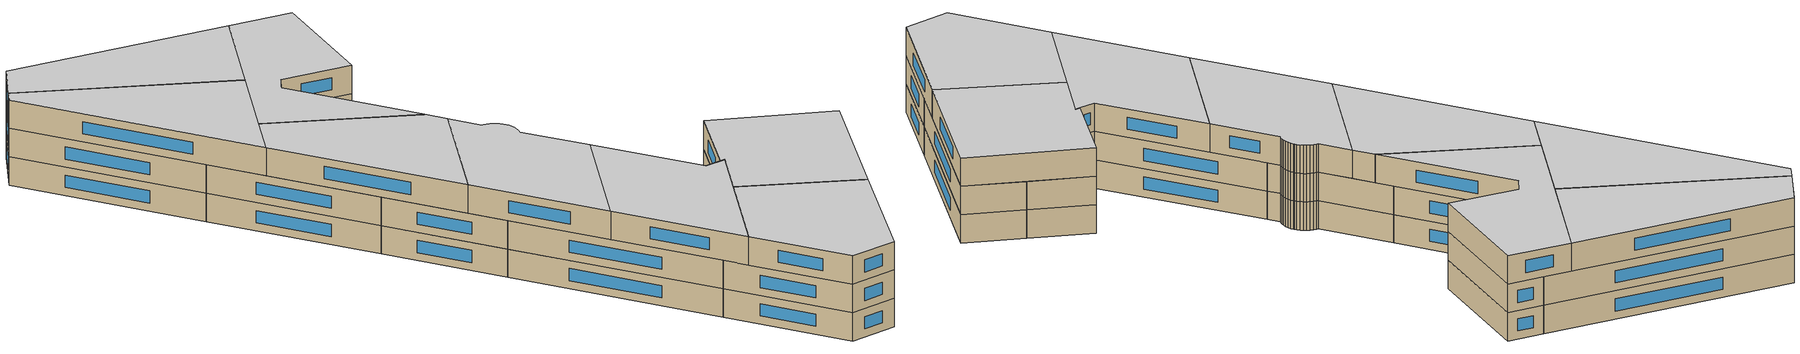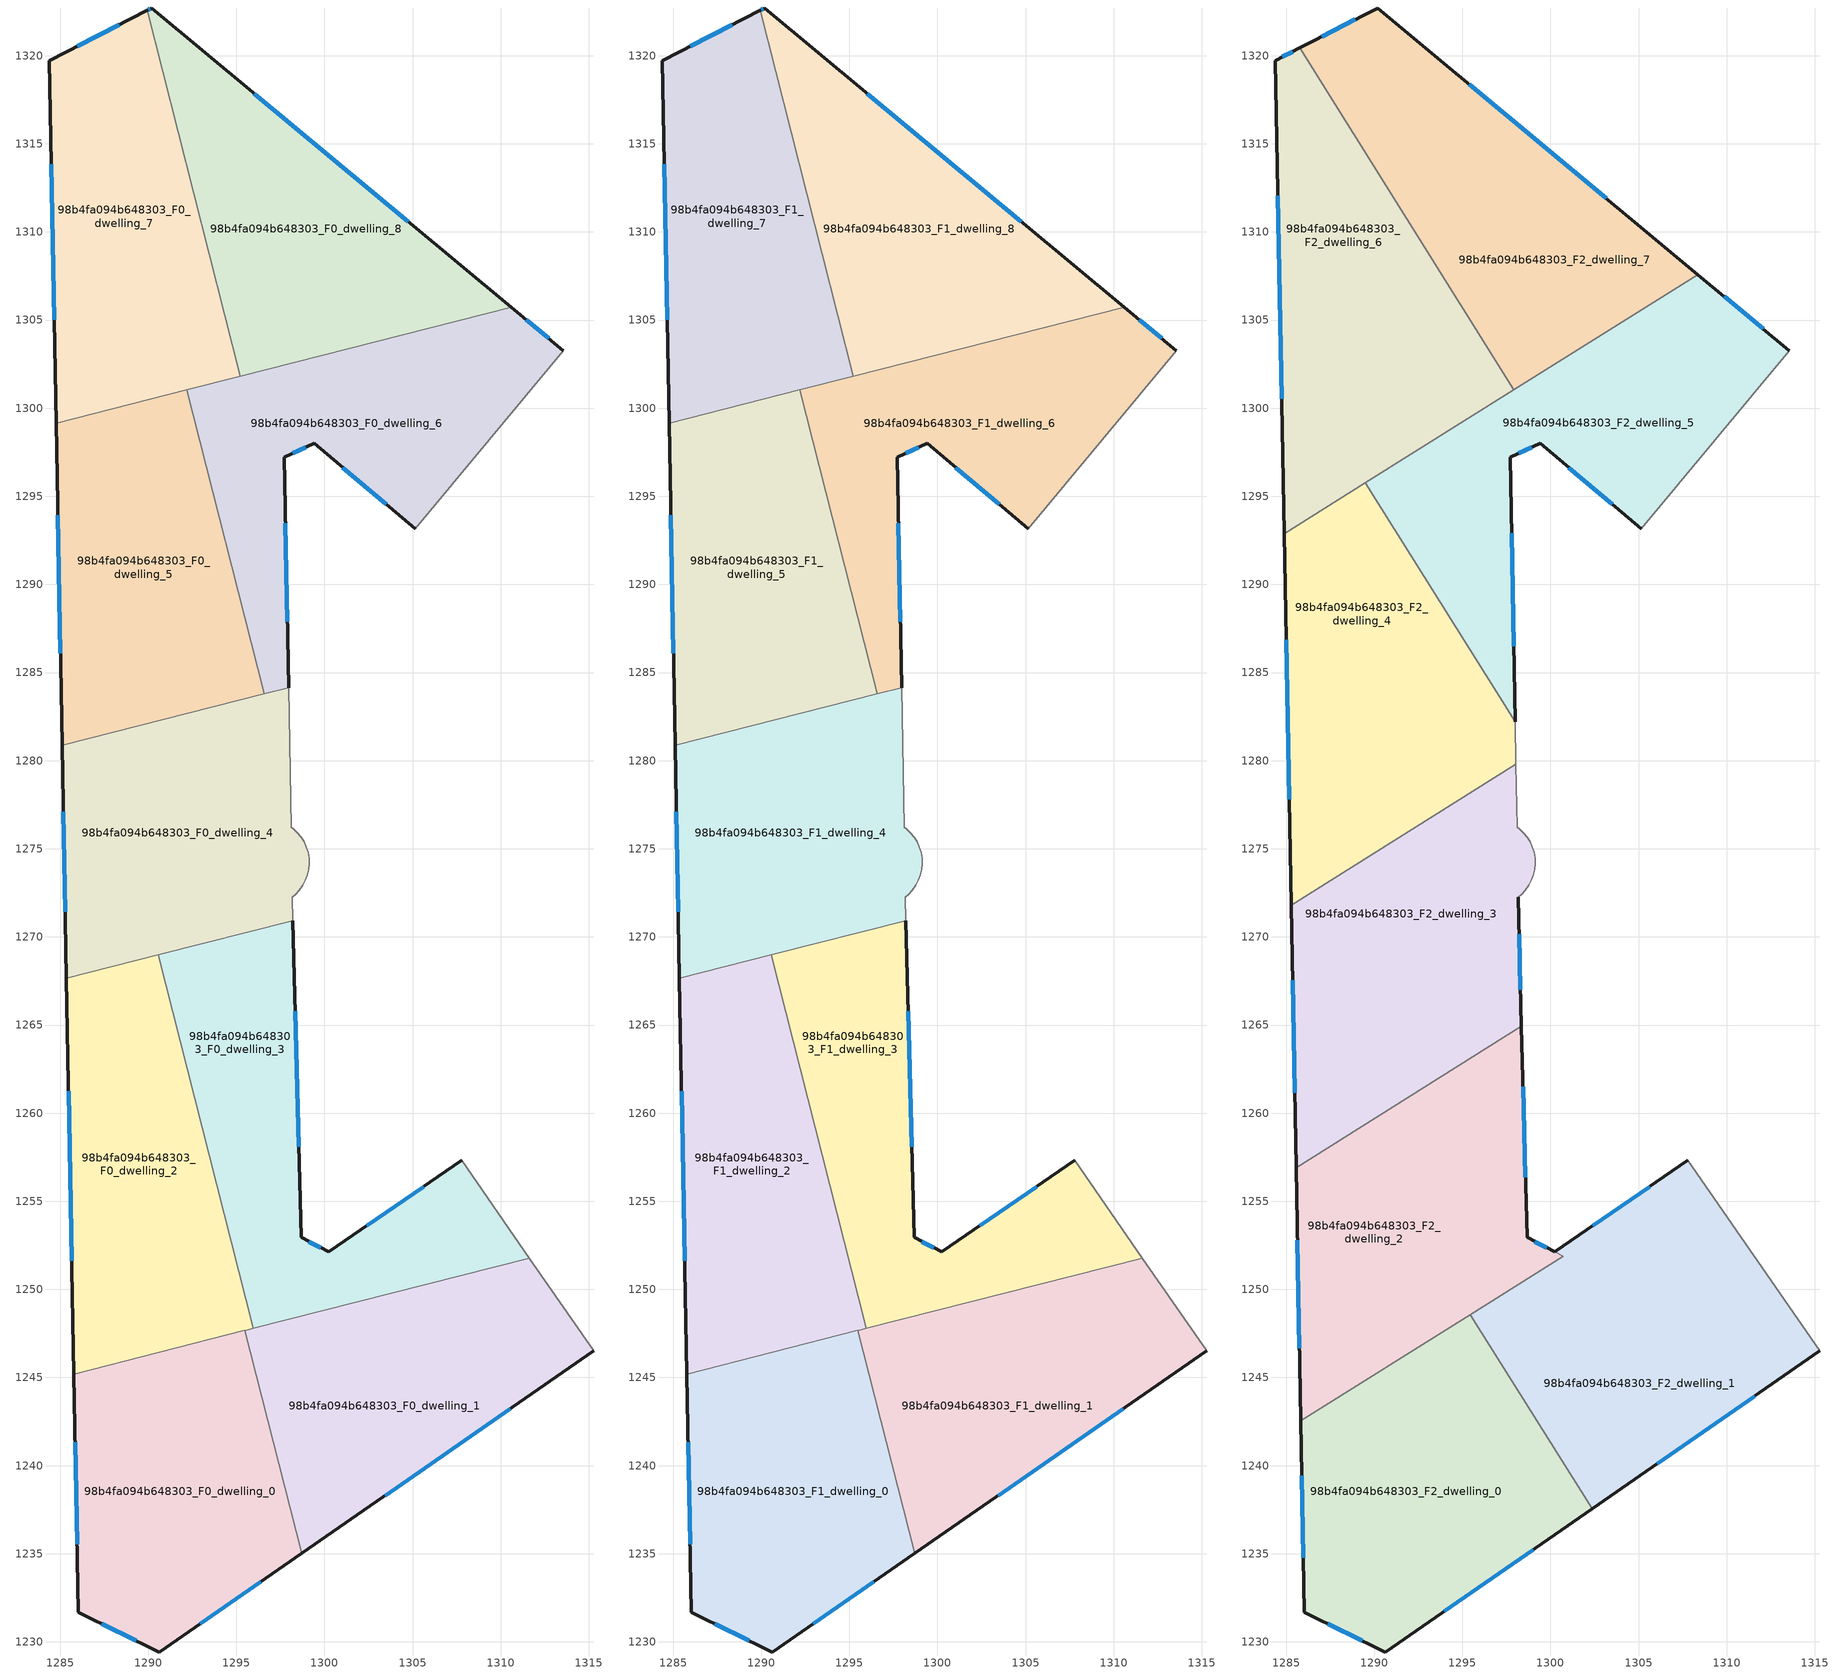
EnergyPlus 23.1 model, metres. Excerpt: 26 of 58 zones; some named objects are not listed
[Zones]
98b4fa094b648303_F0_dwelling_0
 floor ground (EU_floor_Construction): 1295.48,1247.67 1298.7,1235.02 1290.63,1229.42 1286.04,1231.67 1285.78,1245.2 z0
 wall outside (EU_wall_Construction): 1285.78,1245.2 1286.04,1231.67 1290.63,1229.42 1298.7,1235.02 z0:3
 wall to 98b4fa094b648303_F0_dwelling_1 (EU_wall_Construction): 1298.7,1235.02 1295.48,1247.67 z0:3
 wall to 98b4fa094b648303_F0_dwelling_2 (EU_wall_Construction): 1295.48,1247.67 1285.78,1245.2 z0:3
 window (EU_Window_Construction): 1285.86,1241.33 1285.97,1235.53 / 1292.94,1231.02 1296.4,1233.42 / 1287.35,1231.03 1289.32,1230.06 z0.86:2.14
98b4fa094b648303_F0_dwelling_1
 floor ground (EU_floor_Construction): 1311.63,1251.78 1315.28,1246.51 1298.7,1235.02 1295.48,1247.67 z0
 wall outside (EU_wall_Construction): 1298.7,1235.02 1315.28,1246.51 z0:3
 wall adiabatic (EU_wall_Construction): 1315.28,1246.51 1311.63,1251.78 z0:3
 wall to 98b4fa094b648303_F0_dwelling_3 (EU_wall_Construction): 1311.63,1251.78 1295.95,1247.79 z0:3
 wall to 98b4fa094b648303_F0_dwelling_2 (EU_wall_Construction): 1295.95,1247.78 1295.49,1247.67 z0:3
 window (EU_Window_Construction): 1303.44,1238.3 1310.54,1243.23 z0.86:2.14
98b4fa094b648303_F0_dwelling_2
 floor ground (EU_floor_Construction): 1290.56,1268.98 1295.95,1247.79 1285.78,1245.2 1285.36,1267.66 z0
 wall outside (EU_wall_Construction): 1285.36,1267.66 1285.78,1245.2 z0:3
 wall to 98b4fa094b648303_F0_dwelling_3 (EU_wall_Construction): 1295.95,1247.79 1290.56,1268.98 z0:3
 wall to 98b4fa094b648303_F0_dwelling_4 (EU_wall_Construction): 1290.56,1268.98 1285.36,1267.66 z0:3
 window (EU_Window_Construction): 1285.48,1261.24 1285.66,1251.61 z0.86:2.14
98b4fa094b648303_F0_dwelling_3
 floor ground (EU_floor_Construction): 1298.19,1270.92 1298.67,1252.95 1300.24,1252.13 1307.79,1257.32 1311.63,1251.78 1295.95,1247.79 1290.56,1268.98 z0
 wall outside (EU_wall_Construction): 1307.79,1257.32 1300.24,1252.13 1298.67,1252.95 1298.19,1270.92 z0:3
 wall adiabatic (EU_wall_Construction): 1311.63,1251.78 1307.79,1257.32 z0:3
 wall to 98b4fa094b648303_F0_dwelling_4 (EU_wall_Construction): 1298.19,1270.92 1290.56,1268.98 z0:3
 window (EU_Window_Construction): 1298.53,1258.08 1298.33,1265.79 / 1299.79,1252.37 1299.12,1252.71 / 1305.63,1255.84 1302.4,1253.61 z0.86:2.14
98b4fa094b648303_F0_dwelling_4
 floor ground (EU_floor_Construction): 1297.96,1284.14 1298.11,1276.23 1298.22,1276.14 1298.46,1275.92 1298.67,1275.67 1298.84,1275.39 1298.97,1275.1 1299.07,1274.79 1299.12,1274.47 1299.13,1274.25 1299.13,1274.15 1299.1,1273.83 1299.03,1273.51 1298.92,1273.21 1298.77,1272.92 1298.58,1272.66 1298.36,1272.42 1298.16,1272.25 1298.19,1270.92 1285.36,1267.66 1285.11,1280.88 z0
 wall outside (EU_wall_Construction): 1285.11,1280.88 1285.36,1267.66 z0:3
 wall adiabatic (EU_wall_Construction): 1298.19,1270.92 1298.16,1272.25 1298.36,1272.42 1298.58,1272.66 1298.77,1272.92 1298.92,1273.21 1299.03,1273.51 1299.1,1273.83 1299.13,1274.15 1299.13,1274.25 1299.12,1274.47 1299.07,1274.79 1298.97,1275.1 1298.84,1275.39 1298.67,1275.67 1298.46,1275.92 1298.22,1276.14 1298.11,1276.23 1297.96,1284.14 z0:3
 wall to 98b4fa094b648303_F0_dwelling_5 (EU_wall_Construction): 1296.57,1283.79 1285.11,1280.88 z0:3
 wall to 98b4fa094b648303_F0_dwelling_6 (EU_wall_Construction): 1297.96,1284.14 1296.57,1283.79 z0:3
 window (EU_Window_Construction): 1285.18,1277.1 1285.29,1271.43 z0.86:2.14
98b4fa094b648303_F0_dwelling_5
 floor ground (EU_floor_Construction): 1292.18,1301.04 1296.57,1283.79 1285.11,1280.88 1284.77,1299.15 z0
 wall outside (EU_wall_Construction): 1284.77,1299.15 1285.11,1280.88 z0:3
 wall to 98b4fa094b648303_F0_dwelling_6 (EU_wall_Construction): 1296.57,1283.79 1292.18,1301.04 z0:3
 wall to 98b4fa094b648303_F0_dwelling_7 (EU_wall_Construction): 1292.18,1301.04 1284.77,1299.15 z0:3
 window (EU_Window_Construction): 1284.87,1293.93 1285.01,1286.1 z0.86:2.14
98b4fa094b648303_F0_dwelling_6
 floor ground (EU_floor_Construction): 1313.56,1303.26 1305.15,1293.15 1299.41,1298.01 1297.72,1297.21 1297.96,1284.14 1296.57,1283.79 1292.18,1301.04 1310.6,1305.73 z0
 wall outside (EU_wall_Construction): 1313.56,1303.26 1310.6,1305.73 / 1297.96,1284.14 1297.72,1297.21 1299.41,1298.01 1305.15,1293.15 z0:3
 wall adiabatic (EU_wall_Construction): 1305.15,1293.15 1313.56,1303.26 z0:3
 wall to 98b4fa094b648303_F0_dwelling_8 (EU_wall_Construction): 1310.6,1305.73 1295.23,1301.82 z0:3
 wall to 98b4fa094b648303_F0_dwelling_7 (EU_wall_Construction): 1295.23,1301.82 1292.18,1301.04 z0:3
 window (EU_Window_Construction): 1312.71,1303.96 1311.44,1305.02 / 1301.05,1296.63 1303.51,1294.54 / 1298.2,1297.44 1298.92,1297.78 / 1297.89,1287.88 1297.79,1293.47 z0.86:2.14
98b4fa094b648303_F0_dwelling_7
 floor ground (EU_floor_Construction): 1289.94,1322.58 1295.23,1301.82 1284.77,1299.15 1284.38,1319.73 z0
 wall outside (EU_wall_Construction): 1289.94,1322.58 1284.38,1319.73 1284.77,1299.15 z0:3
 wall to 98b4fa094b648303_F0_dwelling_8 (EU_wall_Construction): 1295.23,1301.82 1289.94,1322.58 z0:3
 window (EU_Window_Construction): 1288.35,1321.76 1285.97,1320.54 / 1284.49,1313.85 1284.66,1305.03 z0.86:2.14
98b4fa094b648303_F0_dwelling_8
 floor ground (EU_floor_Construction): 1310.6,1305.73 1295.23,1301.82 1289.94,1322.58 1290.19,1322.71 z0
 wall outside (EU_wall_Construction): 1310.6,1305.73 1290.19,1322.71 1289.94,1322.58 z0:3
 window (EU_Window_Construction): 1290.12,1322.67 1290.01,1322.61 / 1304.77,1310.58 1296.02,1317.86 z0.86:2.14
98b4fa094b648303_F1_dwelling_0
 floor to 98b4fa094b648303_F0_dwelling_0 (EU_floor_Construction): 1295.48,1247.67 1298.7,1235.02 1290.63,1229.42 1286.04,1231.67 1285.78,1245.2 z3
 wall outside (EU_wall_Construction): 1285.78,1245.2 1286.04,1231.67 1290.63,1229.42 1298.7,1235.02 z3:6
 wall to 98b4fa094b648303_F1_dwelling_1 (EU_wall_Construction): 1298.7,1235.02 1295.48,1247.67 z3:6
 wall to 98b4fa094b648303_F1_dwelling_2 (EU_wall_Construction): 1295.48,1247.67 1285.78,1245.2 z3:6
 window (EU_Window_Construction): 1285.86,1241.33 1285.97,1235.53 / 1292.94,1231.02 1296.4,1233.42 / 1287.35,1231.03 1289.32,1230.06 z3.86:5.14
98b4fa094b648303_F1_dwelling_1
 floor to 98b4fa094b648303_F0_dwelling_1 (EU_floor_Construction): 1311.63,1251.78 1315.28,1246.51 1298.7,1235.02 1295.48,1247.67 z3
 wall outside (EU_wall_Construction): 1298.7,1235.02 1315.28,1246.51 z3:6
 wall adiabatic (EU_wall_Construction): 1315.28,1246.51 1311.63,1251.78 z3:6
 wall to 98b4fa094b648303_F1_dwelling_3 (EU_wall_Construction): 1311.63,1251.78 1295.95,1247.79 z3:6
 wall to 98b4fa094b648303_F1_dwelling_2 (EU_wall_Construction): 1295.95,1247.78 1295.49,1247.67 z3:6
 window (EU_Window_Construction): 1303.44,1238.3 1310.54,1243.23 z3.86:5.14
98b4fa094b648303_F1_dwelling_2
 floor to 98b4fa094b648303_F0_dwelling_2 (EU_floor_Construction): 1290.56,1268.98 1295.95,1247.79 1285.78,1245.2 1285.36,1267.66 z3
 wall outside (EU_wall_Construction): 1285.36,1267.66 1285.78,1245.2 z3:6
 wall to 98b4fa094b648303_F1_dwelling_3 (EU_wall_Construction): 1295.95,1247.79 1290.56,1268.98 z3:6
 wall to 98b4fa094b648303_F1_dwelling_4 (EU_wall_Construction): 1290.56,1268.98 1285.36,1267.66 z3:6
 window (EU_Window_Construction): 1285.48,1261.24 1285.66,1251.61 z3.86:5.14
98b4fa094b648303_F1_dwelling_3
 floor to 98b4fa094b648303_F0_dwelling_3 (EU_floor_Construction): 1298.19,1270.92 1298.67,1252.95 1300.24,1252.13 1307.79,1257.32 1311.63,1251.78 1295.95,1247.79 1290.56,1268.98 z3
 wall outside (EU_wall_Construction): 1307.79,1257.32 1300.24,1252.13 1298.67,1252.95 1298.19,1270.92 z3:6
 wall adiabatic (EU_wall_Construction): 1311.63,1251.78 1307.79,1257.32 z3:6
 wall to 98b4fa094b648303_F1_dwelling_4 (EU_wall_Construction): 1298.19,1270.92 1290.56,1268.98 z3:6
 window (EU_Window_Construction): 1298.53,1258.08 1298.33,1265.79 / 1299.79,1252.37 1299.12,1252.71 / 1305.63,1255.84 1302.4,1253.61 z3.86:5.14
98b4fa094b648303_F1_dwelling_4
 floor to 98b4fa094b648303_F0_dwelling_4 (EU_floor_Construction): 1297.96,1284.14 1298.11,1276.23 1298.22,1276.14 1298.46,1275.92 1298.67,1275.67 1298.84,1275.39 1298.97,1275.1 1299.07,1274.79 1299.12,1274.47 1299.13,1274.25 1299.13,1274.15 1299.1,1273.83 1299.03,1273.51 1298.92,1273.21 1298.77,1272.92 1298.58,1272.66 1298.36,1272.42 1298.16,1272.25 1298.19,1270.92 1285.36,1267.66 1285.11,1280.88 z3
 wall outside (EU_wall_Construction): 1285.11,1280.88 1285.36,1267.66 z3:6
 wall adiabatic (EU_wall_Construction): 1298.19,1270.92 1298.16,1272.25 1298.36,1272.42 1298.58,1272.66 1298.77,1272.92 1298.92,1273.21 1299.03,1273.51 1299.1,1273.83 1299.13,1274.15 1299.13,1274.25 1299.12,1274.47 1299.07,1274.79 1298.97,1275.1 1298.84,1275.39 1298.67,1275.67 1298.46,1275.92 1298.22,1276.14 1298.11,1276.23 1297.96,1284.14 z3:6
 wall to 98b4fa094b648303_F1_dwelling_5 (EU_wall_Construction): 1296.57,1283.79 1285.11,1280.88 z3:6
 wall to 98b4fa094b648303_F1_dwelling_6 (EU_wall_Construction): 1297.96,1284.14 1296.57,1283.79 z3:6
 window (EU_Window_Construction): 1285.18,1277.1 1285.29,1271.43 z3.86:5.14
98b4fa094b648303_F1_dwelling_5
 floor to 98b4fa094b648303_F0_dwelling_5 (EU_floor_Construction): 1292.18,1301.04 1296.57,1283.79 1285.11,1280.88 1284.77,1299.15 z3
 wall outside (EU_wall_Construction): 1284.77,1299.15 1285.11,1280.88 z3:6
 wall to 98b4fa094b648303_F1_dwelling_6 (EU_wall_Construction): 1296.57,1283.79 1292.18,1301.04 z3:6
 wall to 98b4fa094b648303_F1_dwelling_7 (EU_wall_Construction): 1292.18,1301.04 1284.77,1299.15 z3:6
 window (EU_Window_Construction): 1284.87,1293.93 1285.01,1286.1 z3.86:5.14
98b4fa094b648303_F1_dwelling_6
 floor to 98b4fa094b648303_F0_dwelling_6 (EU_floor_Construction): 1313.56,1303.26 1305.15,1293.15 1299.41,1298.01 1297.72,1297.21 1297.96,1284.14 1296.57,1283.79 1292.18,1301.04 1310.6,1305.73 z3
 wall outside (EU_wall_Construction): 1313.56,1303.26 1310.6,1305.73 / 1297.96,1284.14 1297.72,1297.21 1299.41,1298.01 1305.15,1293.15 z3:6
 wall adiabatic (EU_wall_Construction): 1305.15,1293.15 1313.56,1303.26 z3:6
 wall to 98b4fa094b648303_F1_dwelling_8 (EU_wall_Construction): 1310.6,1305.73 1295.23,1301.82 z3:6
 wall to 98b4fa094b648303_F1_dwelling_7 (EU_wall_Construction): 1295.23,1301.82 1292.18,1301.04 z3:6
 window (EU_Window_Construction): 1312.71,1303.96 1311.44,1305.02 / 1301.05,1296.63 1303.51,1294.54 / 1298.2,1297.44 1298.92,1297.78 / 1297.89,1287.88 1297.79,1293.47 z3.86:5.14
98b4fa094b648303_F1_dwelling_7
 floor to 98b4fa094b648303_F0_dwelling_7 (EU_floor_Construction): 1289.94,1322.58 1295.23,1301.82 1284.77,1299.15 1284.38,1319.73 z3
 wall outside (EU_wall_Construction): 1289.94,1322.58 1284.38,1319.73 1284.77,1299.15 z3:6
 wall to 98b4fa094b648303_F1_dwelling_8 (EU_wall_Construction): 1295.23,1301.82 1289.94,1322.58 z3:6
 window (EU_Window_Construction): 1288.35,1321.76 1285.97,1320.54 / 1284.49,1313.85 1284.66,1305.03 z3.86:5.14
98b4fa094b648303_F1_dwelling_8
 floor to 98b4fa094b648303_F0_dwelling_8 (EU_floor_Construction): 1310.6,1305.73 1295.23,1301.82 1289.94,1322.58 1290.19,1322.71 z3
 wall outside (EU_wall_Construction): 1310.6,1305.73 1290.19,1322.71 1289.94,1322.58 z3:6
 window (EU_Window_Construction): 1290.12,1322.67 1290.01,1322.61 / 1304.77,1310.58 1296.02,1317.86 z3.86:5.14
98b4fa094b648303_F2_dwelling_0
 floor to 98b4fa094b648303_F1_dwelling_0 (EU_floor_Construction): 1295.48,1247.67 1298.7,1235.02 1290.63,1229.42 1286.04,1231.67 1285.83,1242.54 1293,1247.04 z6
 floor to 98b4fa094b648303_F1_dwelling_1 (EU_floor_Construction): 1295.95,1247.78 1302.36,1237.55 1298.7,1235.02 1295.48,1247.67 z6
 floor to 98b4fa094b648303_F1_dwelling_2 (EU_floor_Construction): 1295.46,1248.57 1295.95,1247.78 1293,1247.04 z6
 wall outside (EU_wall_Construction): 1285.83,1242.54 1286.04,1231.67 1290.63,1229.42 1302.36,1237.55 z6:9
 wall to 98b4fa094b648303_F2_dwelling_1 (EU_wall_Construction): 1302.36,1237.55 1295.46,1248.57 z6:9
 wall to 98b4fa094b648303_F2_dwelling_2 (EU_wall_Construction): 1295.46,1248.57 1285.83,1242.54 z6:9
 window (EU_Window_Construction): 1285.89,1239.43 1285.98,1234.77 / 1293.98,1231.75 1299.01,1235.23 / 1287.35,1231.03 1289.32,1230.06 z6.86:8.14
 ceiling to 98b4fa094b648303_F3_dwelling_0 (EU_floor_Construction): 1302.36,1237.55 1295.46,1248.57 1285.83,1242.54 1286.04,1231.67 1290.63,1229.42 z9
98b4fa094b648303_F2_dwelling_1
 floor to 98b4fa094b648303_F1_dwelling_1 (EU_floor_Construction): 1311.63,1251.78 1315.28,1246.51 1302.36,1237.55 1295.95,1247.78 z6
 floor to 98b4fa094b648303_F1_dwelling_3 (EU_floor_Construction): 1307.79,1257.32 1311.63,1251.78 1295.95,1247.79 1295.71,1248.73 1300.73,1251.88 1298.67,1252.95 1300.24,1252.13 z6
 floor to 98b4fa094b648303_F1_dwelling_2 (EU_floor_Construction): 1295.71,1248.73 1295.95,1247.79 1295.46,1248.57 z6
 wall outside (EU_wall_Construction): 1307.79,1257.32 1300.24,1252.13 1298.67,1252.95 / 1302.36,1237.55 1315.28,1246.51 z6:9
 wall adiabatic (EU_wall_Construction): 1315.28,1246.51 1307.79,1257.32 z6:9
 wall to 98b4fa094b648303_F2_dwelling_2 (EU_wall_Construction): 1298.67,1252.94 1300.73,1251.88 1295.46,1248.57 z6:9
 window (EU_Window_Construction): 1299.79,1252.37 1299.12,1252.71 / 1305.63,1255.84 1302.4,1253.61 / 1306.05,1240.11 1311.59,1243.95 z6.86:8.14
 ceiling to 98b4fa094b648303_F3_dwelling_1 (EU_floor_Construction): 1315.28,1246.51 1307.79,1257.32 1300.24,1252.13 1298.67,1252.95 1300.73,1251.88 1295.46,1248.57 1302.36,1237.55 z9
98b4fa094b648303_F2_dwelling_2
 floor to 98b4fa094b648303_F1_dwelling_2 (EU_floor_Construction): 1292.52,1261.26 1295.71,1248.73 1293,1247.03 1285.78,1245.2 1285.56,1256.9 z6
 floor to 98b4fa094b648303_F1_dwelling_0 (EU_floor_Construction): 1293,1247.03 1285.83,1242.54 1285.78,1245.2 z6
 floor to 98b4fa094b648303_F1_dwelling_3 (EU_floor_Construction): 1298.35,1264.92 1298.67,1252.95 1300.73,1251.88 1295.71,1248.73 1292.52,1261.26 z6
 wall outside (EU_wall_Construction): 1285.56,1256.9 1285.83,1242.54 / 1298.67,1252.94 1298.67,1252.95 1298.35,1264.92 z6:9
 wall to 98b4fa094b648303_F2_dwelling_3 (EU_wall_Construction): 1298.35,1264.92 1285.56,1256.9 z6:9
 window (EU_Window_Construction): 1285.64,1252.8 1285.76,1246.65 / 1298.58,1256.37 1298.44,1261.5 z6.86:8.14
 ceiling to 98b4fa094b648303_F3_dwelling_2 (EU_floor_Construction): 1300.73,1251.88 1298.67,1252.94 1298.67,1252.95 1298.35,1264.92 1285.56,1256.9 1285.83,1242.54 z9
98b4fa094b648303_F2_dwelling_3
 floor to 98b4fa094b648303_F1_dwelling_4 (EU_floor_Construction): 1298.04,1279.79 1298.11,1276.23 1298.22,1276.14 1298.46,1275.92 1298.67,1275.67 1298.84,1275.39 1298.97,1275.1 1299.07,1274.79 1299.12,1274.47 1299.13,1274.25 1299.13,1274.15 1299.1,1273.83 1299.03,1273.51 1298.92,1273.21 1298.77,1272.92 1298.58,1272.66 1298.36,1272.42 1298.16,1272.25 1298.19,1270.92 1285.36,1267.66 1285.28,1271.8 z6
 floor to 98b4fa094b648303_F1_dwelling_2 (EU_floor_Construction): 1290.56,1268.98 1292.52,1261.26 1285.56,1256.9 1285.36,1267.66 z6
 floor to 98b4fa094b648303_F1_dwelling_3 (EU_floor_Construction): 1298.19,1270.92 1298.35,1264.92 1292.52,1261.26 1290.56,1268.98 z6
 wall outside (EU_wall_Construction): 1298.35,1264.92 1298.16,1272.25 / 1285.28,1271.8 1285.56,1256.9 z6:9
 wall adiabatic (EU_wall_Construction): 1298.16,1272.25 1298.36,1272.42 1298.58,1272.66 1298.77,1272.92 1298.92,1273.21 1299.03,1273.51 1299.1,1273.83 1299.13,1274.15 1299.13,1274.25 1299.12,1274.47 1299.07,1274.79 1298.97,1275.1 1298.84,1275.39 1298.67,1275.67 1298.46,1275.92 1298.22,1276.14 1298.11,1276.23 1298.04,1279.79 z6:9
 wall to 98b4fa094b648303_F2_dwelling_4 (EU_wall_Construction): 1298.04,1279.79 1285.28,1271.8 z6:9
 window (EU_Window_Construction): 1298.3,1267.01 1298.21,1270.16 / 1285.36,1267.54 1285.48,1261.16 z6.86:8.14
 ceiling to 98b4fa094b648303_F3_dwelling_3 (EU_floor_Construction): 1298.35,1264.92 1298.16,1272.25 1298.36,1272.42 1298.58,1272.66 1298.77,1272.92 1298.92,1273.21 1299.03,1273.51 1299.1,1273.83 1299.13,1274.15 1299.13,1274.25 1299.12,1274.47 1299.07,1274.79 1298.97,1275.1 1298.84,1275.39 1298.67,1275.67 1298.46,1275.92 1298.22,1276.14 1298.11,1276.23 1298.04,1279.79 1285.28,1271.8 1285.56,1256.9 z9
98b4fa094b648303_F2_dwelling_4
 floor to 98b4fa094b648303_F1_dwelling_4 (EU_floor_Construction): 1296.94,1283.88 1298,1282.2 1298.04,1279.79 1285.28,1271.8 1285.11,1280.88 z6
 floor to 98b4fa094b648303_F1_dwelling_5 (EU_floor_Construction): 1289.5,1295.76 1296.29,1284.92 1296.57,1283.79 1285.11,1280.88 1284.89,1292.87 z6
 floor to 98b4fa094b648303_F1_dwelling_6 (EU_floor_Construction): 1296.29,1284.92 1296.94,1283.89 1296.57,1283.79 z6
 wall outside (EU_wall_Construction): 1284.89,1292.87 1285.28,1271.8 z6:9
 wall to 98b4fa094b648303_F2_dwelling_5 (EU_wall_Construction): 1298,1282.2 1289.49,1295.76 z6:9
 wall adiabatic (EU_wall_Construction): 1298.04,1279.79 1298,1282.2 z6:9
 wall to 98b4fa094b648303_F2_dwelling_6 (EU_wall_Construction): 1289.49,1295.76 1284.89,1292.87 z6:9
 window (EU_Window_Construction): 1285,1286.85 1285.17,1277.82 z6.86:8.14
 ceiling to 98b4fa094b648303_F3_dwelling_4 (EU_floor_Construction): 1298.04,1279.79 1298,1282.2 1289.49,1295.76 1284.89,1292.87 1285.28,1271.8 z9
98b4fa094b648303_F2_dwelling_5
 floor to 98b4fa094b648303_F1_dwelling_6 (EU_floor_Construction): 1313.56,1303.26 1305.15,1293.15 1299.41,1298.01 1297.72,1297.21 1297.96,1284.14 1296.94,1283.89 1296.29,1284.92 1292.97,1297.94 1301.85,1303.5 1310.6,1305.73 z6
 floor to 98b4fa094b648303_F1_dwelling_8 (EU_floor_Construction): 1310.6,1305.73 1301.85,1303.5 1308.36,1307.58 z6
 floor to 98b4fa094b648303_F1_dwelling_4 (EU_floor_Construction): 1297.96,1284.14 1298,1282.2 1296.94,1283.88 z6
 floor to 98b4fa094b648303_F1_dwelling_5 (EU_floor_Construction): 1292.97,1297.94 1296.29,1284.92 1289.5,1295.76 z6
 wall outside (EU_wall_Construction): 1313.56,1303.26 1308.36,1307.58 / 1298,1282.2 1297.72,1297.21 1299.41,1298.01 1305.15,1293.15 z6:9
 wall adiabatic (EU_wall_Construction): 1305.15,1293.15 1313.56,1303.26 z6:9
 wall to 98b4fa094b648303_F2_dwelling_7 (EU_wall_Construction): 1308.36,1307.58 1297.93,1301.04 z6:9
 wall to 98b4fa094b648303_F2_dwelling_6 (EU_wall_Construction): 1297.93,1301.04 1289.5,1295.76 z6:9
 window (EU_Window_Construction): 1312.07,1304.5 1309.85,1306.35 / 1301.05,1296.63 1303.51,1294.54 / 1298.2,1297.44 1298.92,1297.78 / 1297.92,1286.48 1297.8,1292.92 z6.86:8.14
 ceiling to 98b4fa094b648303_F3_dwelling_5 (EU_floor_Construction): 1305.15,1293.15 1313.56,1303.26 1308.36,1307.58 1289.49,1295.76 1298,1282.2 1297.72,1297.21 1299.41,1298.01 z9
98b4fa094b648303_F2_dwelling_6
 floor to 98b4fa094b648303_F1_dwelling_5 (EU_floor_Construction): 1292.18,1301.04 1292.97,1297.94 1284.89,1292.87 1284.77,1299.15 z6
 floor to 98b4fa094b648303_F1_dwelling_7 (EU_floor_Construction): 1285.77,1320.44 1293.71,1307.77 1295.23,1301.82 1284.77,1299.15 1284.38,1319.73 z6
 floor to 98b4fa094b648303_F1_dwelling_6 (EU_floor_Construction): 1297.14,1302.3 1297.93,1301.04 1292.97,1297.94 1292.18,1301.04 z6
 floor to 98b4fa094b648303_F1_dwelling_8 (EU_floor_Construction): 1293.71,1307.77 1297.14,1302.3 1295.23,1301.82 z6
 wall outside (EU_wall_Construction): 1285.77,1320.44 1284.38,1319.73 1284.89,1292.87 z6:9
 wall to 98b4fa094b648303_F2_dwelling_7 (EU_wall_Construction): 1297.93,1301.04 1285.77,1320.44 z6:9
 window (EU_Window_Construction): 1285.37,1320.24 1284.78,1319.93 / 1284.53,1312.05 1284.74,1300.54 z6.86:8.14
 ceiling to 98b4fa094b648303_F3_dwelling_6 (EU_floor_Construction): 1297.93,1301.04 1285.77,1320.44 1284.38,1319.73 1284.89,1292.87 z9
98b4fa094b648303_F2_dwelling_7
 floor to 98b4fa094b648303_F1_dwelling_8 (EU_floor_Construction): 1308.36,1307.58 1301.85,1303.5 1297.14,1302.3 1293.71,1307.77 1289.94,1322.58 1290.19,1322.71 z6
 floor to 98b4fa094b648303_F1_dwelling_7 (EU_floor_Construction): 1289.94,1322.58 1293.71,1307.77 1285.77,1320.44 z6
 floor to 98b4fa094b648303_F1_dwelling_6 (EU_floor_Construction): 1301.85,1303.5 1297.93,1301.04 1297.14,1302.3 z6
 wall outside (EU_wall_Construction): 1308.36,1307.58 1290.19,1322.71 1285.77,1320.44 z6:9
 window (EU_Window_Construction): 1288.93,1322.06 1287.03,1321.09 / 1303.17,1311.9 1295.38,1318.39 z6.86:8.14
 ceiling to 98b4fa094b648303_F3_dwelling_7 (EU_floor_Construction): 1308.36,1307.58 1290.19,1322.71 1285.77,1320.44 1297.93,1301.04 z9
[Building]
EU S2 Campaign: North Axis=0; Terrain=City; Solar Distribution=FullExterior
[Site:Location]
Helsinki-Vantaa.AP: Latitude=60.317; Longitude=24.963; Time Zone=2; Elevation=54.6
[SizingPeriod:WeatherFileDays]
AnnualSizingPeriod: Begin Month=1; Begin Day of Month=1; End Month=12; End Day of Month=31; Day of Week for Start Day=Monday; Use Weather File Daylight Saving Period=No; Use Weather File Rain and Snow Indicators=No
[MATERIAL]
EU_InternalMass_Material: Roughness=MediumRough; Thickness=0.1; Conductivity=1; Density=1800; Specific Heat=900; Thermal Absorptance=0.9; Solar Absorptance=0.7; Visible Absorptance=0.7
[MATERIAL:NOMASS] Roughness=MediumRough; Thermal Absorptance=0.9; Solar Absorptance=0.7; Visible Absorptance=0.7
Name | Thermal Resistance
EU_wall_NoMass | 1.10183
EU_floor_NoMass | 1.70606
[WINDOWMATERIAL:SIMPLEGLAZINGSYSTEM]
EU_Window_SimpleGlazing: UFactor=3.11035; Solar Heat Gain Coefficient=0.8; Visible Transmittance=0.8
[CONSTRUCTION]
EU_wall_Construction: EU_wall_NoMass
EU_floor_Construction: EU_floor_NoMass
EU_Window_Construction: EU_Window_SimpleGlazing
EU_InternalMass_Construction: EU_InternalMass_Material
[ZONE] Type=1; Multiplier=1; Ceiling Height=autocalculate; Floor Area=autocalculate; Part of Total Floor Area=Yes
Name | Volume
98b4fa094b648303_F0_dwelling_0; 98b4fa094b648303_F1_dwelling_0 | 520.019
98b4fa094b648303_F2_dwelling_0 | 585.045
98b4fa094b648303_F0_dwelling_1; 98b4fa094b648303_F1_dwelling_1 | 520.054
98b4fa094b648303_F2_dwelling_1 | 603.205
98b4fa094b648303_F0_dwelling_2; 98b4fa094b648303_F1_dwelling_2 | 520.07
98b4fa094b648303_F2_dwelling_2 | 566.836
98b4fa094b648303_F0_dwelling_3; 98b4fa094b648303_F1_dwelling_3 | 520.017
98b4fa094b648303_F2_dwelling_3 | 585.051
98b4fa094b648303_F0_dwelling_4; 98b4fa094b648303_F1_dwelling_4 | 520.05
98b4fa094b648303_F2_dwelling_4 | 585.023
98b4fa094b648303_F0_dwelling_5; 98b4fa094b648303_F1_dwelling_5 | 520.041
98b4fa094b648303_F2_dwelling_5; 98b4fa094b648303_F2_dwelling_6 | 585.031
98b4fa094b648303_F0_dwelling_6; 98b4fa094b648303_F1_dwelling_6 | 520.034
98b4fa094b648303_F0_dwelling_7; 98b4fa094b648303_F1_dwelling_7 | 520.047
98b4fa094b648303_F2_dwelling_7 | 585.036
98b4fa094b648303_F0_dwelling_8; 98b4fa094b648303_F1_dwelling_8 | 520.036
[INTERNALMASS] Construction=EU_InternalMass_Construction
Name | Zone or ZoneList | Surface Area
98b4fa094b648303_F0_dwelling_0_EU_InternalMass | 98b4fa094b648303_F0_dwelling_0 | 173.337
98b4fa094b648303_F0_dwelling_1_EU_InternalMass | 98b4fa094b648303_F0_dwelling_1 | 173.352
98b4fa094b648303_F0_dwelling_2_EU_InternalMass | 98b4fa094b648303_F0_dwelling_2 | 173.348
98b4fa094b648303_F0_dwelling_3_EU_InternalMass | 98b4fa094b648303_F0_dwelling_3 | 173.335
98b4fa094b648303_F0_dwelling_4_EU_InternalMass | 98b4fa094b648303_F0_dwelling_4 | 173.355
98b4fa094b648303_F0_dwelling_5_EU_InternalMass | 98b4fa094b648303_F0_dwelling_5 | 173.341
98b4fa094b648303_F0_dwelling_6_EU_InternalMass | 98b4fa094b648303_F0_dwelling_6 | 173.342
98b4fa094b648303_F0_dwelling_7_EU_InternalMass | 98b4fa094b648303_F0_dwelling_7 | 173.345
98b4fa094b648303_F0_dwelling_8_EU_InternalMass | 98b4fa094b648303_F0_dwelling_8 | 173.342
98b4fa094b648303_F1_dwelling_0_EU_InternalMass | 98b4fa094b648303_F1_dwelling_0 | 173.337
98b4fa094b648303_F1_dwelling_1_EU_InternalMass | 98b4fa094b648303_F1_dwelling_1 | 173.352
98b4fa094b648303_F1_dwelling_2_EU_InternalMass | 98b4fa094b648303_F1_dwelling_2 | 173.348
98b4fa094b648303_F1_dwelling_3_EU_InternalMass | 98b4fa094b648303_F1_dwelling_3 | 173.335
98b4fa094b648303_F1_dwelling_4_EU_InternalMass | 98b4fa094b648303_F1_dwelling_4 | 173.355
98b4fa094b648303_F1_dwelling_5_EU_InternalMass | 98b4fa094b648303_F1_dwelling_5 | 173.341
98b4fa094b648303_F1_dwelling_6_EU_InternalMass | 98b4fa094b648303_F1_dwelling_6 | 173.342
98b4fa094b648303_F1_dwelling_7_EU_InternalMass | 98b4fa094b648303_F1_dwelling_7 | 173.345
98b4fa094b648303_F1_dwelling_8_EU_InternalMass | 98b4fa094b648303_F1_dwelling_8 | 173.342
98b4fa094b648303_F2_dwelling_0_EU_InternalMass | 98b4fa094b648303_F2_dwelling_0 | 195.012
98b4fa094b648303_F2_dwelling_1_EU_InternalMass | 98b4fa094b648303_F2_dwelling_1 | 201.074
98b4fa094b648303_F2_dwelling_2_EU_InternalMass | 98b4fa094b648303_F2_dwelling_2 | 188.945
98b4fa094b648303_F2_dwelling_3_EU_InternalMass | 98b4fa094b648303_F2_dwelling_3 | 195.017
98b4fa094b648303_F2_dwelling_4_EU_InternalMass | 98b4fa094b648303_F2_dwelling_4 | 195.012
98b4fa094b648303_F2_dwelling_5_EU_InternalMass | 98b4fa094b648303_F2_dwelling_5 | 195.007
98b4fa094b648303_F2_dwelling_6_EU_InternalMass | 98b4fa094b648303_F2_dwelling_6 | 195.009
98b4fa094b648303_F2_dwelling_7_EU_InternalMass | 98b4fa094b648303_F2_dwelling_7 | 195.012
[OTHEREQUIPMENT] Fuel Type=Electricity; Design Level Calculation Method=Watts/Area; Power per Zone Floor Area=1; Fraction Latent=0; Fraction Radiant=0; Fraction Lost=0; Carbon Dioxide Generation Rate=0; EndUse Subcategory=EU_Step8_InternalGains
Name | Zone or ZoneList or Space or SpaceList | Schedule
EU_Step8_InternalGain_98b4fa094b648303_F0_dwelling_0_f000 | 98b4fa094b648303_F0_dwelling_0 | EU_Step8_GainSchedule_98b4fa094b648303_F0_dwelling_0_f000
EU_Step8_InternalGain_98b4fa094b648303_F0_dwelling_1_f000 | 98b4fa094b648303_F0_dwelling_1 | EU_Step8_GainSchedule_98b4fa094b648303_F0_dwelling_1_f000
EU_Step8_InternalGain_98b4fa094b648303_F0_dwelling_2_f000 | 98b4fa094b648303_F0_dwelling_2 | EU_Step8_GainSchedule_98b4fa094b648303_F0_dwelling_2_f000
EU_Step8_InternalGain_98b4fa094b648303_F0_dwelling_3_f000 | 98b4fa094b648303_F0_dwelling_3 | EU_Step8_GainSchedule_98b4fa094b648303_F0_dwelling_3_f000
EU_Step8_InternalGain_98b4fa094b648303_F0_dwelling_4_f000 | 98b4fa094b648303_F0_dwelling_4 | EU_Step8_GainSchedule_98b4fa094b648303_F0_dwelling_4_f000
EU_Step8_InternalGain_98b4fa094b648303_F0_dwelling_5_f000 | 98b4fa094b648303_F0_dwelling_5 | EU_Step8_GainSchedule_98b4fa094b648303_F0_dwelling_5_f000
EU_Step8_InternalGain_98b4fa094b648303_F0_dwelling_6_f000 | 98b4fa094b648303_F0_dwelling_6 | EU_Step8_GainSchedule_98b4fa094b648303_F0_dwelling_6_f000
EU_Step8_InternalGain_98b4fa094b648303_F0_dwelling_7_f000 | 98b4fa094b648303_F0_dwelling_7 | EU_Step8_GainSchedule_98b4fa094b648303_F0_dwelling_7_f000
EU_Step8_InternalGain_98b4fa094b648303_F0_dwelling_8_f000 | 98b4fa094b648303_F0_dwelling_8 | EU_Step8_GainSchedule_98b4fa094b648303_F0_dwelling_8_f000
EU_Step8_InternalGain_98b4fa094b648303_F1_dwelling_0_f000 | 98b4fa094b648303_F1_dwelling_0 | EU_Step8_GainSchedule_98b4fa094b648303_F1_dwelling_0_f000
EU_Step8_InternalGain_98b4fa094b648303_F1_dwelling_1_f000 | 98b4fa094b648303_F1_dwelling_1 | EU_Step8_GainSchedule_98b4fa094b648303_F1_dwelling_1_f000
EU_Step8_InternalGain_98b4fa094b648303_F1_dwelling_2_f000 | 98b4fa094b648303_F1_dwelling_2 | EU_Step8_GainSchedule_98b4fa094b648303_F1_dwelling_2_f000
EU_Step8_InternalGain_98b4fa094b648303_F1_dwelling_3_f000 | 98b4fa094b648303_F1_dwelling_3 | EU_Step8_GainSchedule_98b4fa094b648303_F1_dwelling_3_f000
EU_Step8_InternalGain_98b4fa094b648303_F1_dwelling_4_f000 | 98b4fa094b648303_F1_dwelling_4 | EU_Step8_GainSchedule_98b4fa094b648303_F1_dwelling_4_f000
EU_Step8_InternalGain_98b4fa094b648303_F1_dwelling_5_f000 | 98b4fa094b648303_F1_dwelling_5 | EU_Step8_GainSchedule_98b4fa094b648303_F1_dwelling_5_f000
EU_Step8_InternalGain_98b4fa094b648303_F1_dwelling_6_f000 | 98b4fa094b648303_F1_dwelling_6 | EU_Step8_GainSchedule_98b4fa094b648303_F1_dwelling_6_f000
EU_Step8_InternalGain_98b4fa094b648303_F1_dwelling_7_f000 | 98b4fa094b648303_F1_dwelling_7 | EU_Step8_GainSchedule_98b4fa094b648303_F1_dwelling_7_f000
EU_Step8_InternalGain_98b4fa094b648303_F1_dwelling_8_f000 | 98b4fa094b648303_F1_dwelling_8 | EU_Step8_GainSchedule_98b4fa094b648303_F1_dwelling_8_f000
EU_Step8_InternalGain_98b4fa094b648303_F2_dwelling_0_f000 | 98b4fa094b648303_F2_dwelling_0 | EU_Step8_GainSchedule_98b4fa094b648303_F2_dwelling_0_f000
EU_Step8_InternalGain_98b4fa094b648303_F2_dwelling_1_f000 | 98b4fa094b648303_F2_dwelling_1 | EU_Step8_GainSchedule_98b4fa094b648303_F2_dwelling_1_f000
EU_Step8_InternalGain_98b4fa094b648303_F2_dwelling_2_f000 | 98b4fa094b648303_F2_dwelling_2 | EU_Step8_GainSchedule_98b4fa094b648303_F2_dwelling_2_f000
EU_Step8_InternalGain_98b4fa094b648303_F2_dwelling_3_f000 | 98b4fa094b648303_F2_dwelling_3 | EU_Step8_GainSchedule_98b4fa094b648303_F2_dwelling_3_f000
EU_Step8_InternalGain_98b4fa094b648303_F2_dwelling_4_f000 | 98b4fa094b648303_F2_dwelling_4 | EU_Step8_GainSchedule_98b4fa094b648303_F2_dwelling_4_f000
EU_Step8_InternalGain_98b4fa094b648303_F2_dwelling_5_f000 | 98b4fa094b648303_F2_dwelling_5 | EU_Step8_GainSchedule_98b4fa094b648303_F2_dwelling_5_f000
EU_Step8_InternalGain_98b4fa094b648303_F2_dwelling_6_f000 | 98b4fa094b648303_F2_dwelling_6 | EU_Step8_GainSchedule_98b4fa094b648303_F2_dwelling_6_f000
EU_Step8_InternalGain_98b4fa094b648303_F2_dwelling_7_f000 | 98b4fa094b648303_F2_dwelling_7 | EU_Step8_GainSchedule_98b4fa094b648303_F2_dwelling_7_f000
[ZONEVENTILATION:DESIGNFLOWRATE] Schedule=EU_AlwaysOn; Design Flow Rate Calculation Method=AirChanges/Hour; Air Changes per Hour=0.756316; Ventilation Type=Natural; Fan Pressure Rise=0; Fan Total Efficiency=1; Constant Term Coefficient=1; Temperature Term Coefficient=0; Velocity Term Coefficient=0; Velocity Squared Term Coefficient=0; Minimum Indoor Temperature=-100; Maximum Indoor Temperature=100; Delta Temperature=-100; Minimum Outdoor Temperature=-100; Maximum Outdoor Temperature=100; Maximum Wind Speed=40
Name | Zone or ZoneList or Space or SpaceList
EU_ConstantAir_98b4fa094b648303_F0_dwelling_0 | 98b4fa094b648303_F0_dwelling_0
EU_ConstantAir_98b4fa094b648303_F0_dwelling_1 | 98b4fa094b648303_F0_dwelling_1
EU_ConstantAir_98b4fa094b648303_F0_dwelling_2 | 98b4fa094b648303_F0_dwelling_2
EU_ConstantAir_98b4fa094b648303_F0_dwelling_3 | 98b4fa094b648303_F0_dwelling_3
EU_ConstantAir_98b4fa094b648303_F0_dwelling_4 | 98b4fa094b648303_F0_dwelling_4
EU_ConstantAir_98b4fa094b648303_F0_dwelling_5 | 98b4fa094b648303_F0_dwelling_5
EU_ConstantAir_98b4fa094b648303_F0_dwelling_6 | 98b4fa094b648303_F0_dwelling_6
EU_ConstantAir_98b4fa094b648303_F0_dwelling_7 | 98b4fa094b648303_F0_dwelling_7
EU_ConstantAir_98b4fa094b648303_F0_dwelling_8 | 98b4fa094b648303_F0_dwelling_8
EU_ConstantAir_98b4fa094b648303_F1_dwelling_0 | 98b4fa094b648303_F1_dwelling_0
EU_ConstantAir_98b4fa094b648303_F1_dwelling_1 | 98b4fa094b648303_F1_dwelling_1
EU_ConstantAir_98b4fa094b648303_F1_dwelling_2 | 98b4fa094b648303_F1_dwelling_2
EU_ConstantAir_98b4fa094b648303_F1_dwelling_3 | 98b4fa094b648303_F1_dwelling_3
EU_ConstantAir_98b4fa094b648303_F1_dwelling_4 | 98b4fa094b648303_F1_dwelling_4
EU_ConstantAir_98b4fa094b648303_F1_dwelling_5 | 98b4fa094b648303_F1_dwelling_5
EU_ConstantAir_98b4fa094b648303_F1_dwelling_6 | 98b4fa094b648303_F1_dwelling_6
EU_ConstantAir_98b4fa094b648303_F1_dwelling_7 | 98b4fa094b648303_F1_dwelling_7
EU_ConstantAir_98b4fa094b648303_F1_dwelling_8 | 98b4fa094b648303_F1_dwelling_8
EU_ConstantAir_98b4fa094b648303_F2_dwelling_0 | 98b4fa094b648303_F2_dwelling_0
EU_ConstantAir_98b4fa094b648303_F2_dwelling_1 | 98b4fa094b648303_F2_dwelling_1
EU_ConstantAir_98b4fa094b648303_F2_dwelling_2 | 98b4fa094b648303_F2_dwelling_2
EU_ConstantAir_98b4fa094b648303_F2_dwelling_3 | 98b4fa094b648303_F2_dwelling_3
EU_ConstantAir_98b4fa094b648303_F2_dwelling_4 | 98b4fa094b648303_F2_dwelling_4
EU_ConstantAir_98b4fa094b648303_F2_dwelling_5 | 98b4fa094b648303_F2_dwelling_5
EU_ConstantAir_98b4fa094b648303_F2_dwelling_6 | 98b4fa094b648303_F2_dwelling_6
EU_ConstantAir_98b4fa094b648303_F2_dwelling_7 | 98b4fa094b648303_F2_dwelling_7
[HVACTEMPLATE:THERMOSTAT] Constant Heating Setpoint=20; Constant Cooling Setpoint=50
EU_HeatOnly_98b4fa094b648303_F0_dwelling_0; EU_HeatOnly_98b4fa094b648303_F0_dwelling_1; EU_HeatOnly_98b4fa094b648303_F0_dwelling_2; EU_HeatOnly_98b4fa094b648303_F0_dwelling_3; EU_HeatOnly_98b4fa094b648303_F0_dwelling_4; EU_HeatOnly_98b4fa094b648303_F0_dwelling_5; EU_HeatOnly_98b4fa094b648303_F0_dwelling_6
[HVACTEMPLATE:ZONE:IDEALLOADSAIRSYSTEM] System Availability Schedule=EU_AlwaysOn; Maximum Heating Supply Air Temperature=50; Minimum Cooling Supply Air Temperature=13; Maximum Heating Supply Air Humidity Ratio=0.0156; Minimum Cooling Supply Air Humidity Ratio=0.0077; Heating Limit=NoLimit; Cooling Limit=NoLimit; Heating Availability Schedule=EU_AlwaysOn; Cooling Availability Schedule=EU_CoolingOff; Dehumidification Control Type=ConstantSensibleHeatRatio; Cooling Sensible Heat Ratio=0.7; Dehumidification Setpoint=60; Humidification Control Type=None; Humidification Setpoint=30; Outdoor Air Method=None; Outdoor Air Flow Rate per Person=0.00944; Outdoor Air Flow Rate per Zone Floor Area=0; Outdoor Air Flow Rate per Zone=0; Demand Controlled Ventilation Type=None; Outdoor Air Economizer Type=NoEconomizer; Heat Recovery Type=None; Sensible Heat Recovery Effectiveness=0.7; Latent Heat Recovery Effectiveness=0.65
Name | Template Thermostat
98b4fa094b648303_F0_dwelling_0 | EU_HeatOnly_98b4fa094b648303_F0_dwelling_0
98b4fa094b648303_F0_dwelling_1 | EU_HeatOnly_98b4fa094b648303_F0_dwelling_1
98b4fa094b648303_F0_dwelling_2 | EU_HeatOnly_98b4fa094b648303_F0_dwelling_2
98b4fa094b648303_F0_dwelling_3 | EU_HeatOnly_98b4fa094b648303_F0_dwelling_3
98b4fa094b648303_F0_dwelling_4 | EU_HeatOnly_98b4fa094b648303_F0_dwelling_4
98b4fa094b648303_F0_dwelling_5 | EU_HeatOnly_98b4fa094b648303_F0_dwelling_5
98b4fa094b648303_F0_dwelling_6 | EU_HeatOnly_98b4fa094b648303_F0_dwelling_6
98b4fa094b648303_F0_dwelling_7 | EU_HeatOnly_98b4fa094b648303_F0_dwelling_7
98b4fa094b648303_F0_dwelling_8 | EU_HeatOnly_98b4fa094b648303_F0_dwelling_8
98b4fa094b648303_F1_dwelling_0 | EU_HeatOnly_98b4fa094b648303_F1_dwelling_0
98b4fa094b648303_F1_dwelling_1 | EU_HeatOnly_98b4fa094b648303_F1_dwelling_1
98b4fa094b648303_F1_dwelling_2 | EU_HeatOnly_98b4fa094b648303_F1_dwelling_2
98b4fa094b648303_F1_dwelling_3 | EU_HeatOnly_98b4fa094b648303_F1_dwelling_3
98b4fa094b648303_F1_dwelling_4 | EU_HeatOnly_98b4fa094b648303_F1_dwelling_4
98b4fa094b648303_F1_dwelling_5 | EU_HeatOnly_98b4fa094b648303_F1_dwelling_5
98b4fa094b648303_F1_dwelling_6 | EU_HeatOnly_98b4fa094b648303_F1_dwelling_6
98b4fa094b648303_F1_dwelling_7 | EU_HeatOnly_98b4fa094b648303_F1_dwelling_7
98b4fa094b648303_F1_dwelling_8 | EU_HeatOnly_98b4fa094b648303_F1_dwelling_8
98b4fa094b648303_F2_dwelling_0 | EU_HeatOnly_98b4fa094b648303_F2_dwelling_0
98b4fa094b648303_F2_dwelling_1 | EU_HeatOnly_98b4fa094b648303_F2_dwelling_1
98b4fa094b648303_F2_dwelling_2 | EU_HeatOnly_98b4fa094b648303_F2_dwelling_2
98b4fa094b648303_F2_dwelling_3 | EU_HeatOnly_98b4fa094b648303_F2_dwelling_3
98b4fa094b648303_F2_dwelling_4 | EU_HeatOnly_98b4fa094b648303_F2_dwelling_4
98b4fa094b648303_F2_dwelling_5 | EU_HeatOnly_98b4fa094b648303_F2_dwelling_5
98b4fa094b648303_F2_dwelling_6 | EU_HeatOnly_98b4fa094b648303_F2_dwelling_6
98b4fa094b648303_F2_dwelling_7 | EU_HeatOnly_98b4fa094b648303_F2_dwelling_7
[SIZING:ZONE] Zone Cooling Design Supply Air Temperature Input Method=SupplyAirTemperature; Zone Cooling Design Supply Air Temperature=13; Zone Heating Design Supply Air Temperature Input Method=SupplyAirTemperature; Zone Heating Design Supply Air Temperature=50; Zone Cooling Design Supply Air Humidity Ratio=0.008; Zone Heating Design Supply Air Humidity Ratio=0.008; Cooling Design Air Flow Method=DesignDay; Cooling Design Air Flow Rate=0; Cooling Minimum Air Flow per Zone Floor Area=0.000762; Cooling Minimum Air Flow=0; Cooling Minimum Air Flow Fraction=0.2; Heating Design Air Flow Method=DesignDay; Heating Design Air Flow Rate=0; Heating Maximum Air Flow per Zone Floor Area=0.002032; Heating Maximum Air Flow=0.141576; Heating Maximum Air Flow Fraction=0.3; Account for Dedicated Outdoor Air System=No; Dedicated Outdoor Air System Control Strategy=NeutralSupplyAir; Dedicated Outdoor Air Low Setpoint Temperature for Design=autosize; Dedicated Outdoor Air High Setpoint Temperature for Design=autosize; Zone Load Sizing Method=Sensible Load Only No Latent Load; Zone Latent Cooling Design Supply Air Humidity Ratio Input Method=HumidityRatioDifference; Zone Cooling Design Supply Air Humidity Ratio Difference=0.005; Zone Latent Heating Design Supply Air Humidity Ratio Input Method=HumidityRatioDifference; Zone Humidification Design Supply Air Humidity Ratio Difference=0.005
98b4fa094b648303_F0_dwelling_0; 98b4fa094b648303_F0_dwelling_1; 98b4fa094b648303_F0_dwelling_2; 98b4fa094b648303_F0_dwelling_3; 98b4fa094b648303_F0_dwelling_4; 98b4fa094b648303_F0_dwelling_5; 98b4fa094b648303_F0_dwelling_6; 98b4fa094b648303_F0_dwelling_7; 98b4fa094b648303_F0_dwelling_8; 98b4fa094b648303_F1_dwelling_0; 98b4fa094b648303_F1_dwelling_1; 98b4fa094b648303_F1_dwelling_2; 98b4fa094b648303_F1_dwelling_3; 98b4fa094b648303_F1_dwelling_4; 98b4fa094b648303_F1_dwelling_5; 98b4fa094b648303_F1_dwelling_6; 98b4fa094b648303_F1_dwelling_7; 98b4fa094b648303_F1_dwelling_8; 98b4fa094b648303_F2_dwelling_0; 98b4fa094b648303_F2_dwelling_1; 98b4fa094b648303_F2_dwelling_2; 98b4fa094b648303_F2_dwelling_3; 98b4fa094b648303_F2_dwelling_4; 98b4fa094b648303_F2_dwelling_5; 98b4fa094b648303_F2_dwelling_6; 98b4fa094b648303_F2_dwelling_7
[SCHEDULE:CONSTANT]
Name | Hourly Value
EU_AlwaysOn | 1
EU_CoolingOff | 0
[SCHEDULE:FILE] Column Number=1; Rows to Skip at Top=0; Number of Hours of Data=8760; Column Separator=Comma; Interpolate to Timestep=No; Minutes per Item=60; Adjust Schedule for Daylight Savings=Yes
Name | File
EU_Step8_GainSchedule_98b4fa094b648303_F0_dwelling_0_f000 | ../../schedules/98b4fa094b648303/98b4fa094b648303_F0_dwelling_0_f000_gain.csv
EU_Step8_GainSchedule_98b4fa094b648303_F0_dwelling_1_f000 | ../../schedules/98b4fa094b648303/98b4fa094b648303_F0_dwelling_1_f000_gain.csv
EU_Step8_GainSchedule_98b4fa094b648303_F0_dwelling_2_f000 | ../../schedules/98b4fa094b648303/98b4fa094b648303_F0_dwelling_2_f000_gain.csv
EU_Step8_GainSchedule_98b4fa094b648303_F0_dwelling_3_f000 | ../../schedules/98b4fa094b648303/98b4fa094b648303_F0_dwelling_3_f000_gain.csv
EU_Step8_GainSchedule_98b4fa094b648303_F0_dwelling_4_f000 | ../../schedules/98b4fa094b648303/98b4fa094b648303_F0_dwelling_4_f000_gain.csv
EU_Step8_GainSchedule_98b4fa094b648303_F0_dwelling_5_f000 | ../../schedules/98b4fa094b648303/98b4fa094b648303_F0_dwelling_5_f000_gain.csv
EU_Step8_GainSchedule_98b4fa094b648303_F0_dwelling_6_f000 | ../../schedules/98b4fa094b648303/98b4fa094b648303_F0_dwelling_6_f000_gain.csv
EU_Step8_GainSchedule_98b4fa094b648303_F0_dwelling_7_f000 | ../../schedules/98b4fa094b648303/98b4fa094b648303_F0_dwelling_7_f000_gain.csv
EU_Step8_GainSchedule_98b4fa094b648303_F0_dwelling_8_f000 | ../../schedules/98b4fa094b648303/98b4fa094b648303_F0_dwelling_8_f000_gain.csv
EU_Step8_GainSchedule_98b4fa094b648303_F1_dwelling_0_f000 | ../../schedules/98b4fa094b648303/98b4fa094b648303_F1_dwelling_0_f000_gain.csv
EU_Step8_GainSchedule_98b4fa094b648303_F1_dwelling_1_f000 | ../../schedules/98b4fa094b648303/98b4fa094b648303_F1_dwelling_1_f000_gain.csv
EU_Step8_GainSchedule_98b4fa094b648303_F1_dwelling_2_f000 | ../../schedules/98b4fa094b648303/98b4fa094b648303_F1_dwelling_2_f000_gain.csv
EU_Step8_GainSchedule_98b4fa094b648303_F1_dwelling_3_f000 | ../../schedules/98b4fa094b648303/98b4fa094b648303_F1_dwelling_3_f000_gain.csv
EU_Step8_GainSchedule_98b4fa094b648303_F1_dwelling_4_f000 | ../../schedules/98b4fa094b648303/98b4fa094b648303_F1_dwelling_4_f000_gain.csv
EU_Step8_GainSchedule_98b4fa094b648303_F1_dwelling_5_f000 | ../../schedules/98b4fa094b648303/98b4fa094b648303_F1_dwelling_5_f000_gain.csv
EU_Step8_GainSchedule_98b4fa094b648303_F1_dwelling_6_f000 | ../../schedules/98b4fa094b648303/98b4fa094b648303_F1_dwelling_6_f000_gain.csv
EU_Step8_GainSchedule_98b4fa094b648303_F1_dwelling_7_f000 | ../../schedules/98b4fa094b648303/98b4fa094b648303_F1_dwelling_7_f000_gain.csv
EU_Step8_GainSchedule_98b4fa094b648303_F1_dwelling_8_f000 | ../../schedules/98b4fa094b648303/98b4fa094b648303_F1_dwelling_8_f000_gain.csv
EU_Step8_GainSchedule_98b4fa094b648303_F2_dwelling_0_f000 | ../../schedules/98b4fa094b648303/98b4fa094b648303_F2_dwelling_0_f000_gain.csv
EU_Step8_GainSchedule_98b4fa094b648303_F2_dwelling_1_f000 | ../../schedules/98b4fa094b648303/98b4fa094b648303_F2_dwelling_1_f000_gain.csv
EU_Step8_GainSchedule_98b4fa094b648303_F2_dwelling_2_f000 | ../../schedules/98b4fa094b648303/98b4fa094b648303_F2_dwelling_2_f000_gain.csv
EU_Step8_GainSchedule_98b4fa094b648303_F2_dwelling_3_f000 | ../../schedules/98b4fa094b648303/98b4fa094b648303_F2_dwelling_3_f000_gain.csv
EU_Step8_GainSchedule_98b4fa094b648303_F2_dwelling_4_f000 | ../../schedules/98b4fa094b648303/98b4fa094b648303_F2_dwelling_4_f000_gain.csv
EU_Step8_GainSchedule_98b4fa094b648303_F2_dwelling_5_f000 | ../../schedules/98b4fa094b648303/98b4fa094b648303_F2_dwelling_5_f000_gain.csv
EU_Step8_GainSchedule_98b4fa094b648303_F2_dwelling_6_f000 | ../../schedules/98b4fa094b648303/98b4fa094b648303_F2_dwelling_6_f000_gain.csv
EU_Step8_GainSchedule_98b4fa094b648303_F2_dwelling_7_f000 | ../../schedules/98b4fa094b648303/98b4fa094b648303_F2_dwelling_7_f000_gain.csv
